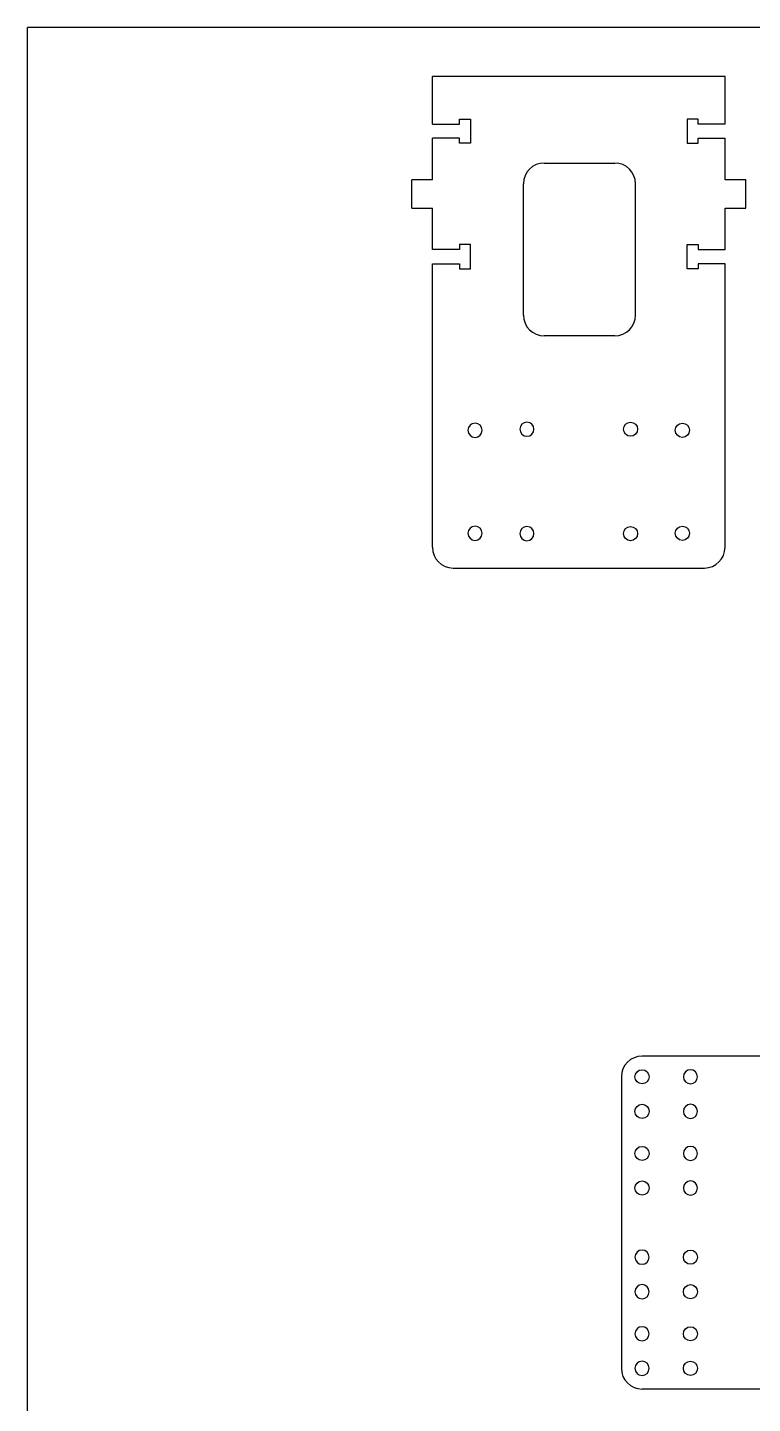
# Model space of a CAD drawing. Header units: millimetres. Extents: x -2 to 1014, y -223 to 1352.
# Drawn here: x -2.2 to 207.6, y 953.5 to 1351.6 of the extents above; entities that cross this region are included whole.
import ezdxf

# ---------------------------------------------------------------- set-up
doc = ezdxf.new("R2010")
doc.units = ezdxf.units.MM
doc.layers.get('0').update_dxf_attribs({"lineweight": 0})

msp = doc.modelspace()

# ---------------------------------------------------------------- linework, layer by layer
at = {"color": 7, "lineweight": -3}
for p, q in [((-2.24, 589.11), (-2.24, 1351.61)), ((1013.76, 1351.61), (-2.24, 1351.61)), ((199.64, 1337.4), (114.94, 1337.4)), ((114.94, 1323.67), (114.94, 1337.4)), ((199.64, 1323.67), (199.64, 1337.4)), ((114.94, 1323.67), (122.74, 1323.67)), ((122.74, 1323.67), (122.74, 1325.12)), ((122.74, 1325.12), (125.94, 1325.12)), ((125.94, 1325.12), (125.94, 1318.12)), ((188.64, 1325.12), (188.64, 1318.12)), ((191.84, 1325.12), (188.64, 1325.12)), ((191.84, 1323.67), (191.84, 1325.12)), ((199.64, 1323.67), (191.84, 1323.67)), ((122.74, 1319.57), (114.94, 1319.57)), ((114.94, 1307.57), (114.94, 1319.57)), ((122.74, 1318.12), (122.74, 1319.57)), ((125.94, 1318.12), (122.74, 1318.12)), ((188.64, 1318.12), (191.84, 1318.12)), ((191.84, 1319.57), (199.64, 1319.57)), ((191.84, 1318.12), (191.84, 1319.57)), ((199.64, 1307.57), (199.64, 1319.57)), ((147.29, 1312.4), (167.72, 1312.4)), ((114.94, 1307.57), (108.94, 1307.57)), ((108.94, 1299.36), (108.94, 1307.57)), ((141.29, 1268.4), (141.29, 1306.4)), ((173.72, 1268.4), (173.72, 1306.4)), ((205.64, 1307.57), (199.64, 1307.57)), ((205.64, 1299.36), (205.64, 1307.57)), ((108.94, 1299.36), (114.94, 1299.36)), ((114.94, 1287.36), (114.94, 1299.36)), ((199.64, 1299.36), (205.64, 1299.36)), ((199.64, 1287.36), (199.64, 1299.36)), ((122.74, 1287.36), (114.94, 1287.36)), ((122.74, 1288.81), (122.74, 1287.36)), ((125.94, 1288.81), (122.74, 1288.81)), ((125.94, 1281.81), (125.94, 1288.81)), ((188.64, 1281.81), (188.64, 1288.81)), ((188.64, 1288.81), (191.84, 1288.81)), ((191.84, 1288.81), (191.84, 1287.36)), ((191.84, 1287.36), (199.64, 1287.36)), ((114.94, 1283.26), (122.74, 1283.26)), ((114.94, 1201.22), (114.94, 1283.26)), ((122.74, 1283.26), (122.74, 1281.81)), ((199.64, 1283.26), (191.84, 1283.26)), ((191.84, 1283.26), (191.84, 1281.81)), ((199.64, 1201.22), (199.64, 1283.26)), ((122.74, 1281.81), (125.94, 1281.81)), ((191.84, 1281.81), (188.64, 1281.81)), ((167.72, 1262.4), (147.29, 1262.4)), ((120.94, 1195.22), (193.64, 1195.22)), ((227.83, 1054.01), (175.62, 1054.01)), ((169.62, 1048.01), (169.62, 963.66)), ((227.83, 957.66), (175.62, 957.66))]:
    msp.add_line(p, q, dxfattribs=at)
at = {"color": 7, "lineweight": -3, "extrusion": (6.12303e-17, -1.7345e-32, -1)}
for centre in [(-127.29, 1235.06), (-142.29, 1235.38), (-127.29, 1205.27), (-142.29, 1205.18)]:
    msp.add_circle(centre, 2.05, dxfattribs=at)
at = {"color": 7, "lineweight": -3}
for centre in [(172.29, 1235.38), (187.29, 1235.06), (172.29, 1205.18), (187.29, 1205.27), (175.62, 1048.01), (175.62, 1038.01), (175.62, 1025.83), (175.62, 1015.83), (189.62, 995.83), (189.62, 985.83), (189.62, 973.66), (189.62, 963.66)]:
    msp.add_circle(centre, 2.05, dxfattribs=at)
at = {"color": 7, "lineweight": -3, "extrusion": (-6.50052e-15, -7.3345e-15, -1)}
for centre in [(-189.62, 1048.01), (-189.62, 1038.01), (-189.62, 1025.83), (-189.62, 1015.83), (-175.62, 995.83), (-175.62, 985.83), (-175.62, 973.66), (-175.62, 963.66)]:
    msp.add_circle(centre, 2.05, dxfattribs=at)
at = {"color": 7, "lineweight": -3}
for centre, start, end in [((147.29, 1306.4), 90, 180), ((167.72, 1306.4), 0, 90), ((147.29, 1268.4), 180, 270), ((167.72, 1268.4), 270, 0), ((120.94, 1201.22), 180, 270), ((193.64, 1201.22), 270, 360), ((175.62, 1048.01), 90, 180), ((175.62, 963.66), 180, 270)]:
    msp.add_arc(centre, 6, start, end, dxfattribs=at)

doc.saveas('drawing.dxf')
